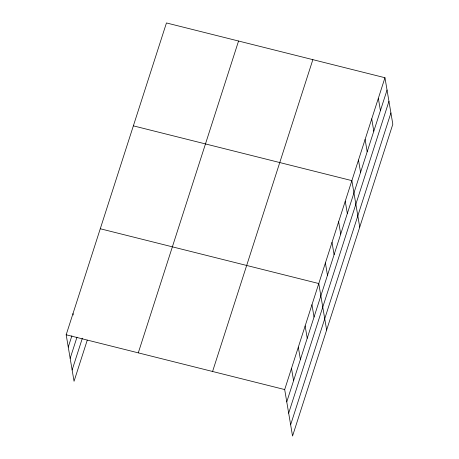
<?xml version="1.0" encoding="UTF-8"?>
<svg xmlns="http://www.w3.org/2000/svg" width="459" height="459" viewBox="0 0 459 459"><rect width="100%" height="100%" fill="white"/><g stroke="black" fill="none" stroke-linecap="round" stroke-linejoin="round"><path stroke-width="0.69" d="M87.25 340.194L74.042 381.274L66.176 334.783L166.456 22.95L384.958 77.726L392.824 124.217L292.544 436.05L284.683 389.559L384.958 77.726M68.259 347.09L71.879 335.827M70.17 358.37L76.986 337.17M72.132 369.994L82.362 338.185M138.285 352.856L238.56 41.023M212.574 371.48L312.854 59.647M286.766 401.866L387.04 90.033M288.671 413.146L388.951 101.313M290.639 424.77L390.913 112.937M133.362 125.852L351.869 180.628L359.73 227.125M100.274 228.76L318.776 283.536L326.642 330.027M66.176 334.783L284.683 389.559M378.342 98.306L380.425 110.613M371.721 118.887L373.804 131.194M365.106 139.467L367.189 151.774M358.485 160.048L360.567 172.354M345.248 201.208L347.331 213.521M338.633 221.789L340.71 234.101M332.012 242.369L334.095 254.682M325.397 262.955L327.474 275.262M311.959 304.736L314.036 317.049M305.137 325.942L307.22 338.254M298.321 347.147L300.398 359.454M291.499 368.353L293.582 380.66M72.998 313.577L73.228 314.943"/></g></svg>
